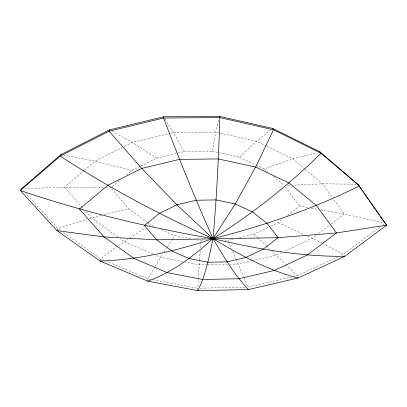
<?xml version="1.0" encoding="UTF-8"?>
<svg xmlns="http://www.w3.org/2000/svg" width="407" height="407" viewBox="0 0 407 407"><rect width="100%" height="100%" fill="white"/><g stroke="black" fill="none" stroke-linecap="round" stroke-linejoin="round"><path stroke-width="0.31" stroke-dasharray="2.04 1.53" d="M197.746 290.049L199.43 260.353M147.721 281.135L147.889 278.78L154.818 266.931M199.481 259.722L200.213 250.895M200.473 247.746L200.946 242.068M140.812 166.025L156.654 158.12L184.071 151.541L212.281 151.251L215.771 132.127L218.696 119.388M100.117 261.035L100.651 258.796L116.453 247.141M56.96 230.616L57.84 228.566L86.716 219.465M155.133 266.392L162.586 254.06M163.98 251.943L167.124 247.186M167.475 246.657L172.365 239.255M172.716 238.726L174.812 235.551L190.069 238.609M212.281 151.251L239.484 157.214L256.466 141.219L270.711 129.986M84.066 170.518L64.418 187.225L24.695 188.589M84.544 170.111L95.09 161.141L122.095 147.527M112.383 186.727L121.103 179.441M126.429 174.99L131.761 170.538L140.247 166.305M270.858 226.124L278.205 222.629L283.175 218.783M287.657 215.318L299.593 206.084L308.277 207.621M315.883 235.505L312.337 238.197L284.473 251.297M318.416 233.587L330.57 224.364M331.074 223.982L344.241 213.99L383.781 222.904M379.94 226.969L343.376 254.207L341.091 255.27M382.987 224.7L383.999 223.942M118.493 245.64L127.839 239.102M129.975 237.734L145.467 227.793M149.206 225.397L150.269 224.71L155.408 226.979M124.344 146.393L132.219 142.419L169.699 133.394M239.336 237.622L253.907 234.193L270.294 226.394M281.629 252.635L276.511 255.041L253.062 260.531M337.662 256.863L297.09 275.712L294.632 276.287M256.013 165.14L263.995 168.966L292.791 158.939L316.738 152.589M89.123 218.707L101.251 215.507M104.294 214.743L128.602 208.643L147.248 222.466M170.314 133.247L173.387 132.504L215.771 132.127L219.475 132.957M233.267 239.051L227.803 240.339L225.315 240.379M252.447 260.678L238.253 264.001L230.036 264.163M292.17 276.857L247.914 287.169L243.808 277.325M287.52 185.485L290.649 185.338M293.778 185.19L322.563 183.827L355.993 184.218M200.107 288.197L245.401 287.225M207.28 264.606L199.064 264.764L185.373 262.093M207.911 264.591L227.508 264.209M202.294 240.786L194.948 239.586M103.383 187.825L64.418 187.225L83.603 208.964M105.901 187.861L110.928 187.942M311.375 208.17L318.198 209.381M320.68 209.819L344.241 213.99L332.85 198.143M150.371 279.253L147.889 278.78L107.066 261.513M152.859 279.731L197.593 288.248M64.194 155.118L95.09 161.141L131.761 170.538M182.885 261.604L160.49 257.229L155.291 254.986M220.09 133.094L256.466 141.219L266.117 145.925M103.566 260.032L100.651 258.796L63.512 232.575M152.981 253.983L124.104 241.504L120.029 238.558M161.116 229.502L174.812 235.551M278.205 222.629L304.238 234.503M307.707 236.085L321.932 243.147M239.484 157.214L255.443 164.866M266.682 146.205L292.791 158.939L304.797 168.976M322.497 243.437L343.376 254.207L344.673 256.369M112.352 131.385L132.219 142.419L156.654 158.12M60.419 230.387L57.84 228.566L25.387 192.918M117.994 237.088L91.529 217.948L86.106 211.803M147.751 222.843L150.269 224.71M263.995 168.966L267.882 172.141M273.224 176.506L284.391 185.638M305.275 169.373L322.563 183.827L332.483 197.629M253.907 234.193L257.132 237.174M257.595 237.596L266.361 245.68M266.824 246.108L270.055 249.084M272.359 251.211L285.46 264.031M285.907 264.479L297.09 275.712L298.031 278.017M111.747 188.904L128.602 208.643M285.505 187.134L299.593 206.084M164.967 118.875L173.387 132.504L184.071 151.541M228.317 241.493L231.374 248.418M232.646 251.302L235.958 258.806M236.213 259.381L243.569 276.745"/><path stroke-width="0.61" d="M163.67 116.778L163.619 118.02C178.912 158.699 195.238 198.992 213.029 238.65C223.631 256.4 234.015 274.598 248.494 289.55L298.031 278.017L344.673 256.369L386.65 225.142L357.885 184.244L319.805 151.775L272.675 128.439L219.393 116.351L163.67 116.778L109.59 129.848L61.106 154.512L21.54 188.7L20.35 190.481L56.96 230.616L100.117 261.035L147.721 281.135L197.797 290.649L248.494 289.55M109.59 129.848L109.091 131.196L60.216 156.049L20.35 190.481C83.114 211.92 147.685 227.472 213.029 238.65C256.191 248.916 300.168 256.624 344.673 256.369M197.797 290.649C206.023 274.399 209.229 256.298 213.029 238.65C216.585 198.377 218.676 157.992 219.795 117.582L219.393 116.351M61.106 154.512L60.216 156.049C108.842 187.663 160.017 215.14 213.029 238.65C239.779 254.879 267.541 270.126 298.031 278.017M147.721 281.135C172.548 272.308 193.574 256.018 213.029 238.65C251.918 214.062 288.304 185.663 320.996 153.256L359.35 185.943C312.774 209.127 263.4 225.916 213.029 238.65C176.516 250.885 138.736 259.783 100.117 261.035M56.96 230.616L104.05 236.945L156.654 239.809L278.159 237.688L336.513 232.952L386.65 225.142L385.343 223.575M319.805 151.775L320.996 153.256L273.504 129.752L219.795 117.582L163.619 118.02L109.091 131.196L141.784 168.412L176.918 204.813L213.029 238.65L235.251 203.953L255.657 167.073L273.504 129.752L272.675 128.439M357.885 184.244L362.23 190.471M362.952 191.514L368.737 199.817M369.464 200.86L375.249 209.167M375.976 210.205L379.227 214.876M379.955 215.913L381.761 218.513M382.483 219.551L385.017 223.184M107.677 185.414L79.39 209.091L104.05 236.945L133.847 258.348L167.262 272.649L202.778 279.482L238.904 278.734L274.186 270.497L307.188 255.067L336.513 232.952L316.442 205.555L289.016 183.038L255.657 167.073L218.35 158.944L179.523 159.371L141.784 168.412L107.677 185.414M159.3 213.416L144.424 225.473L156.654 239.809L171.856 251.002L189.235 258.582L207.926 262.25L227.04 261.879L245.691 257.509L263.008 249.328L278.159 237.688L267.175 223.468L252.615 211.981L235.251 203.953L216.076 199.939L196.23 200.224L176.918 204.813L159.3 213.416"/></g></svg>
